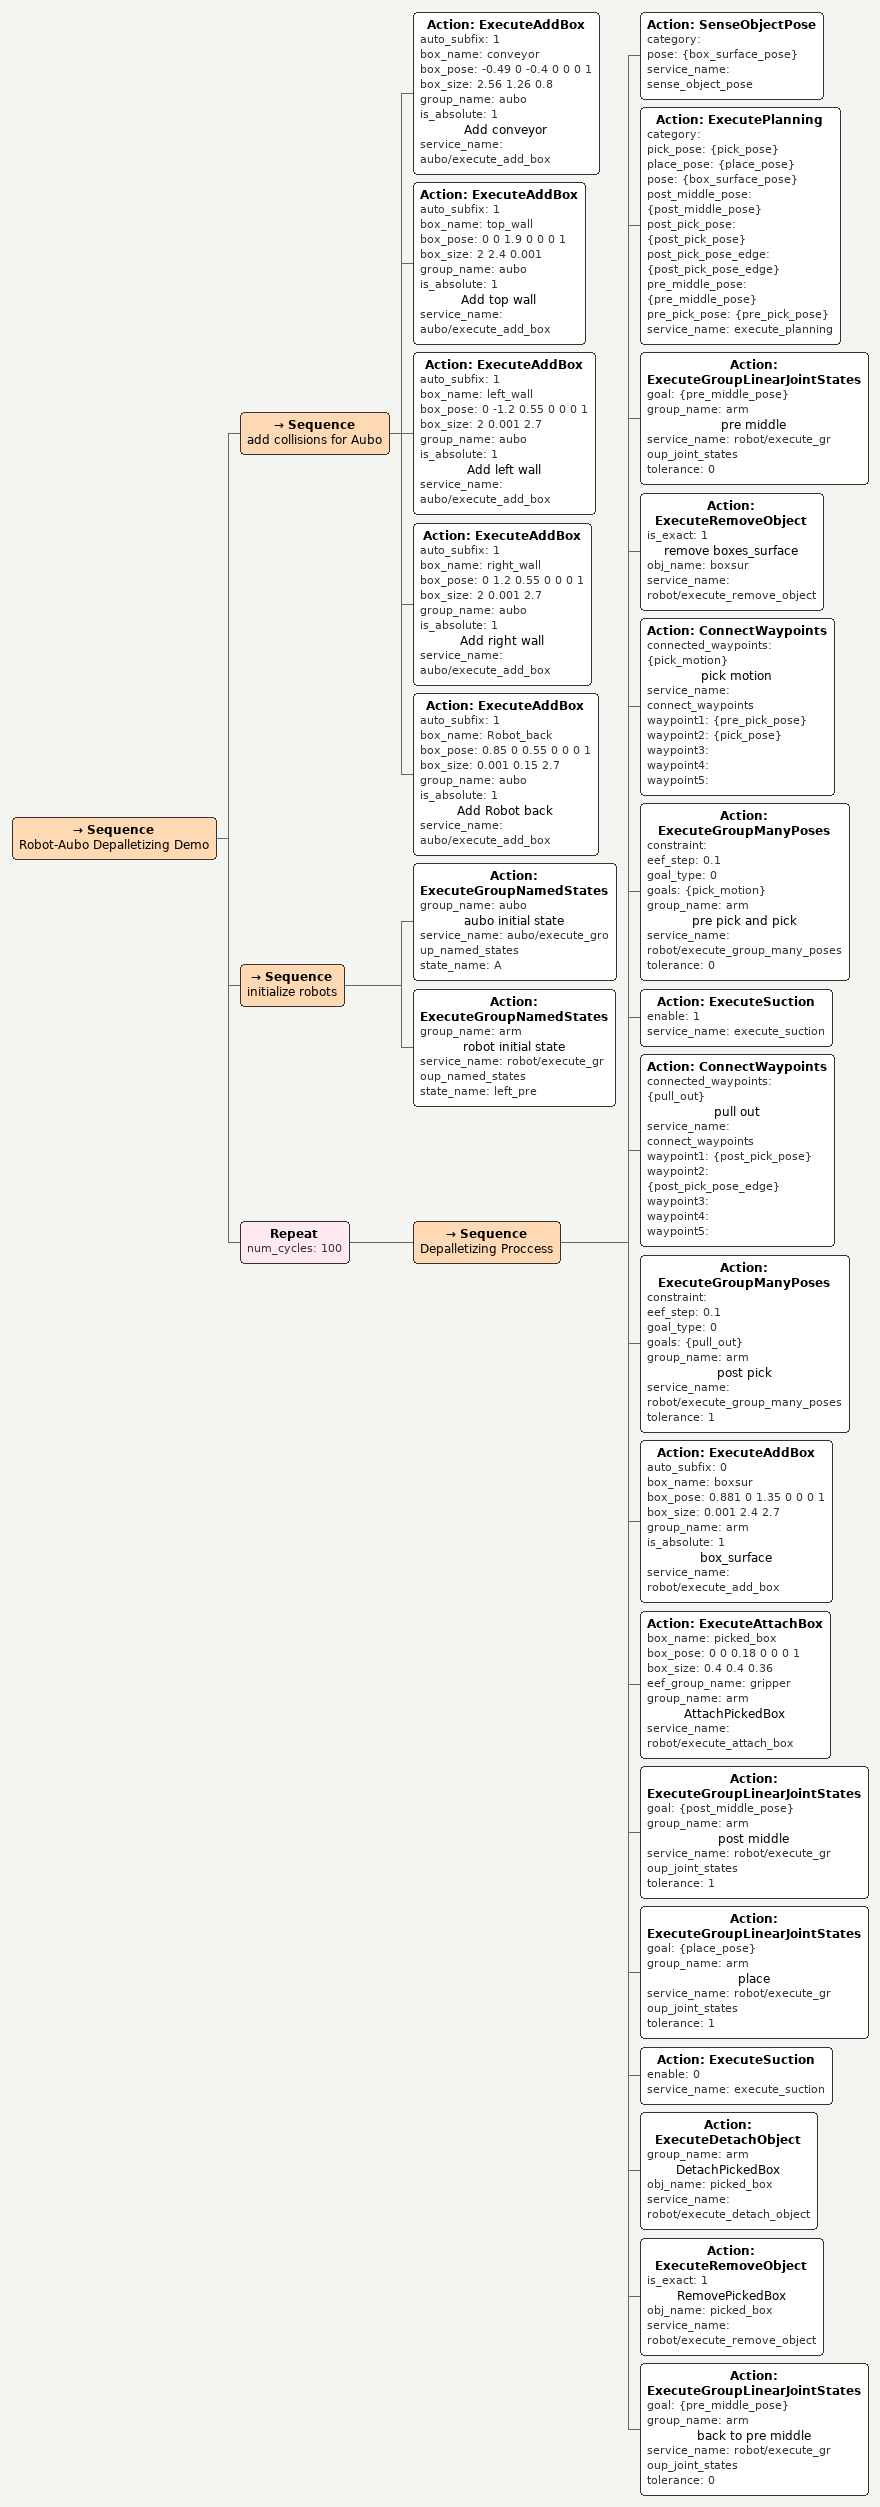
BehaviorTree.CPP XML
<Sequence name="Robot-Aubo Depalletizing Demo">
    <Sequence name="add collisions for Aubo">
        <Action ID="ExecuteAddBox" auto_subfix="1" box_name="conveyor" box_pose="-0.49 0 -0.4 0 0 0 1" box_size="2.56 1.26 0.8" group_name="aubo" is_absolute="1" name="Add conveyor" service_name="aubo/execute_add_box"/>
        <Action ID="ExecuteAddBox" auto_subfix="1" box_name="top_wall" box_pose="0 0 1.9 0 0 0 1" box_size="2 2.4 0.001" group_name="aubo" is_absolute="1" name="Add top wall" service_name="aubo/execute_add_box"/>
        <Action ID="ExecuteAddBox" auto_subfix="1" box_name="left_wall" box_pose="0 -1.2 0.55 0 0 0 1" box_size="2 0.001 2.7" group_name="aubo" is_absolute="1" name="Add left wall" service_name="aubo/execute_add_box"/>
        <Action ID="ExecuteAddBox" auto_subfix="1" box_name="right_wall" box_pose="0 1.2 0.55 0 0 0 1" box_size="2 0.001 2.7" group_name="aubo" is_absolute="1" name="Add right wall" service_name="aubo/execute_add_box"/>
        <Action ID="ExecuteAddBox" auto_subfix="1" box_name="Robot_back" box_pose="0.85 0 0.55 0 0 0 1" box_size="0.001 0.15 2.7" group_name="aubo" is_absolute="1" name="Add Robot back" service_name="aubo/execute_add_box"/>
    </Sequence>
    <Sequence name="initialize robots">
        <Action ID="ExecuteGroupNamedStates" group_name="aubo" name="aubo initial state" service_name="aubo/execute_group_named_states" state_name="A"/>
        <Action ID="ExecuteGroupNamedStates" group_name="arm" name="robot initial state" service_name="robot/execute_group_named_states" state_name="left_pre"/>
    </Sequence>
    <Repeat num_cycles="100">
        <Sequence name="Depalletizing Proccess">
            <Action ID="SenseObjectPose" category="" pose="{box_surface_pose}" service_name="sense_object_pose"/>
            <Action ID="ExecutePlanning" category="" pick_pose="{pick_pose}" place_pose="{place_pose}" pose="{box_surface_pose}" post_middle_pose="{post_middle_pose}" post_pick_pose="{post_pick_pose}" post_pick_pose_edge="{post_pick_pose_edge}" pre_middle_pose="{pre_middle_pose}" pre_pick_pose="{pre_pick_pose}" service_name="execute_planning"/>
            <Action ID="ExecuteGroupLinearJointStates" goal="{pre_middle_pose}" group_name="arm" name="pre middle" service_name="robot/execute_group_joint_states" tolerance="0"/>
            <Action ID="ExecuteRemoveObject" is_exact="1" name="remove boxes_surface" obj_name="boxsur" service_name="robot/execute_remove_object"/>
            <Action ID="ConnectWaypoints" connected_waypoints="{pick_motion}" name="pick motion" service_name="connect_waypoints" waypoint1="{pre_pick_pose}" waypoint2="{pick_pose}" waypoint3="" waypoint4="" waypoint5=""/>
            <Action ID="ExecuteGroupManyPoses" constraint="" eef_step="0.1" goal_type="0" goals="{pick_motion}" group_name="arm" name="pre pick and pick" service_name="robot/execute_group_many_poses" tolerance="0"/>
            <Action ID="ExecuteSuction" enable="1" service_name="execute_suction"/>
            <Action ID="ConnectWaypoints" connected_waypoints="{pull_out}" name="pull out" service_name="connect_waypoints" waypoint1="{post_pick_pose}" waypoint2="{post_pick_pose_edge}" waypoint3="" waypoint4="" waypoint5=""/>
            <Action ID="ExecuteGroupManyPoses" constraint="" eef_step="0.1" goal_type="0" goals="{pull_out}" group_name="arm" name="post pick" service_name="robot/execute_group_many_poses" tolerance="1"/>
            <Action ID="ExecuteAddBox" auto_subfix="0" box_name="boxsur" box_pose="0.881 0 1.35 0 0 0 1" box_size="0.001 2.4 2.7" group_name="arm" is_absolute="1" name="box_surface" service_name="robot/execute_add_box"/>
            <Action ID="ExecuteAttachBox" box_name="picked_box" box_pose="0 0 0.18 0 0 0 1" box_size="0.4 0.4 0.36" eef_group_name="gripper" group_name="arm" name="AttachPickedBox" service_name="robot/execute_attach_box"/>
            <Action ID="ExecuteGroupLinearJointStates" goal="{post_middle_pose}" group_name="arm" name="post middle" service_name="robot/execute_group_joint_states" tolerance="1"/>
            <Action ID="ExecuteGroupLinearJointStates" goal="{place_pose}" group_name="arm" name="place" service_name="robot/execute_group_joint_states" tolerance="1"/>
            <Action ID="ExecuteSuction" enable="0" service_name="execute_suction"/>
            <Action ID="ExecuteDetachObject" group_name="arm" name="DetachPickedBox" obj_name="picked_box" service_name="robot/execute_detach_object"/>
            <Action ID="ExecuteRemoveObject" is_exact="1" name="RemovePickedBox" obj_name="picked_box" service_name="robot/execute_remove_object"/>
            <Action ID="ExecuteGroupLinearJointStates" goal="{pre_middle_pose}" group_name="arm" name="back to pre middle" service_name="robot/execute_group_joint_states" tolerance="0"/>
        </Sequence>
    </Repeat>
</Sequence>
